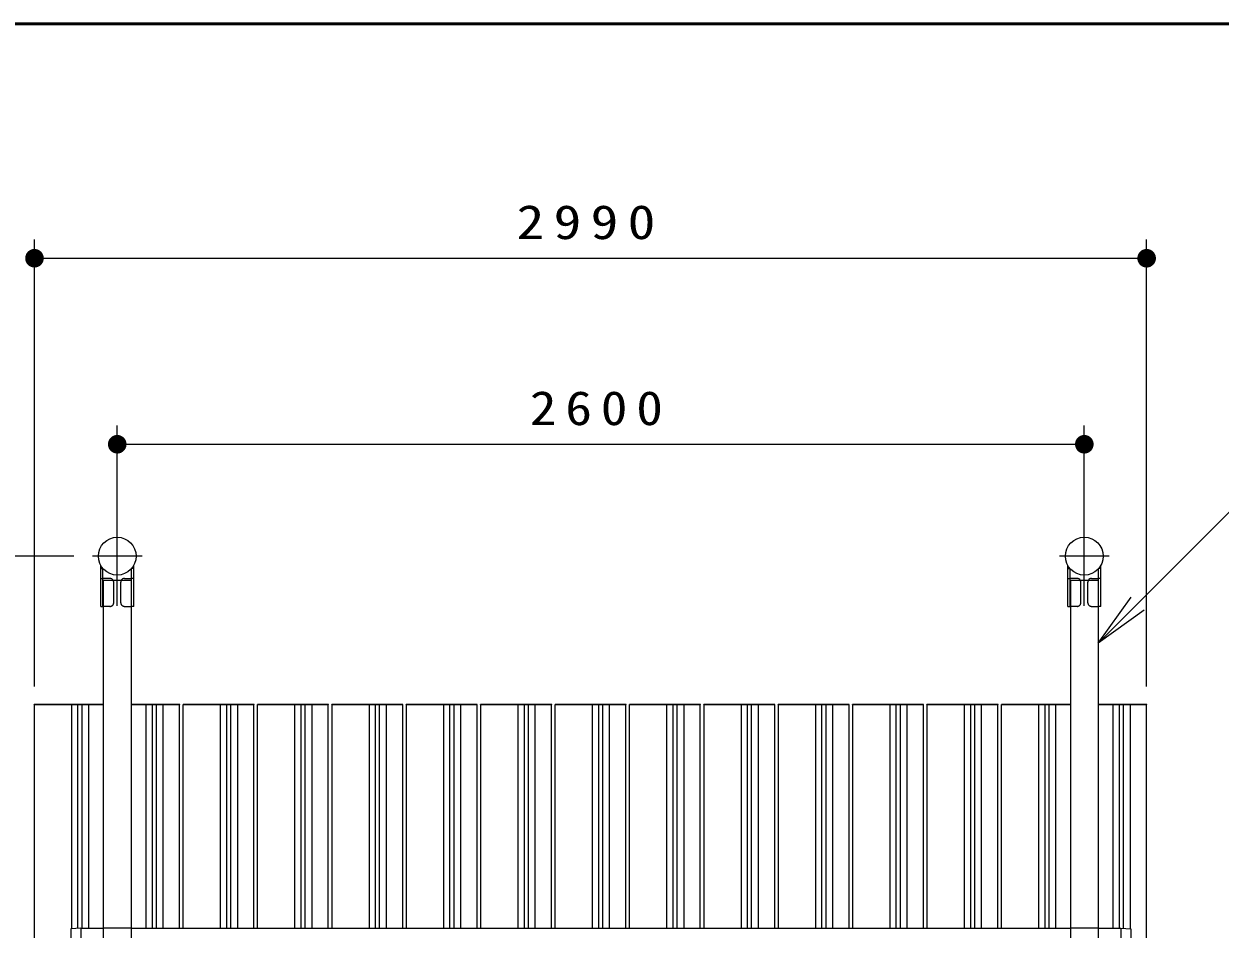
# Model space of a CAD drawing. Units: millimetres on the paper, with parts at other scales. Extents: x -385 to 0, y 0 to 267.
# Drawn here: x -323.7 to -259.4, y 218.3 to 267 of the extents above; entities that cross this region are included whole.
import ezdxf

# ---------------------------------------------------------------- set-up
doc = ezdxf.new("R2010")
doc.units = ezdxf.units.MM
doc.linetypes.add('USER1', pattern=[4.5, 2.5, -2])
doc.linetypes.add('USER2', pattern=[6, 3, -1, 1, -1])
doc.layers.add('LY_1', color=4, linetype='Continuous', lineweight=25)
doc.layers.add('LY_2', color=7, linetype='Continuous', lineweight=13)
doc.styles.add('ＭＳ ゴシック', font='')
doc.styles.get('ＭＳ ゴシック').set_extended_font_data('MS Gothic')

# ---------------------------------------------------------------- blocks, each defined once
blk = doc.blocks.new('filled_dot')
at = {"color": 0, "linetype": 'Continuous', "lineweight": -2, "const_width": 1.25}
blk.add_lwpolyline([(-0.625, 0, 1), (0.625, 0, 1)], format="xyb", close=True, dxfattribs=at)

msp = doc.modelspace()

# ---------------------------------------------------------------- linework, layer by layer
at = {"layer": 'LY_1', "color": 7, "lineweight": 13}
for p, q in [((-323.122, 231.387), (-323.122, 255.403)), ((-263.322, 231.387), (-263.322, 255.403)), ((-323.122, 254.403), (-263.322, 254.403)), ((-318.672, 235.724), (-318.672, 245.403)), ((-266.672, 235.724), (-266.672, 245.403)), ((-318.672, 244.403), (-266.672, 244.403)), ((-321.009, 238.387), (-334.222, 238.387)), ((-265.922, 233.715), (-264.154, 236.189)), ((-265.922, 233.715), (-263.801, 235.836)), ((-263.447, 235.482), (-265.922, 233.715))]:
    msp.add_line(p, q, dxfattribs=at)
at = {"layer": 'LY_1', "color": 2, "linetype": 'USER2', "lineweight": 13}
for p, q in [((-318.672, 236.85), (-318.672, 239.724)), ((-266.672, 236.85), (-266.672, 239.724)), ((-317.335, 238.387), (-320.009, 238.387)), ((-265.335, 238.387), (-268.009, 238.387))]:
    msp.add_line(p, q, dxfattribs=at)
at = {"layer": 'LY_1'}
for p, q in [((-319.562, 235.687), (-319.562, 237.897)), ((-319.562, 237.724), (-319.442, 237.724)), ((-319.442, 235.687), (-319.442, 237.724)), ((-317.902, 235.687), (-317.902, 237.724)), ((-317.782, 237.724), (-317.902, 237.724)), ((-317.782, 235.687), (-317.782, 237.897)), ((-267.562, 235.687), (-267.562, 237.897)), ((-267.562, 237.724), (-267.442, 237.724)), ((-267.442, 235.687), (-267.442, 237.724)), ((-265.902, 235.687), (-265.902, 237.724)), ((-265.782, 237.724), (-265.902, 237.724)), ((-265.782, 235.687), (-265.782, 237.897)), ((-319.062, 237.187), (-319.442, 237.187)), ((-318.282, 237.187), (-317.902, 237.187)), ((-267.062, 237.187), (-267.442, 237.187)), ((-266.282, 237.187), (-265.902, 237.187)), ((-319.562, 235.687), (-319.442, 235.687)), ((-317.782, 235.687), (-317.902, 235.687)), ((-267.562, 235.687), (-267.442, 235.687)), ((-265.782, 235.687), (-265.902, 235.687))]:
    msp.add_line(p, q, dxfattribs=at)
at = {"layer": 'LY_1', "linetype": 'USER1', "lineweight": 13}
for p, q in [((-319.562, 237.187), (-319.442, 237.187)), ((-318.862, 235.887), (-318.862, 236.987)), ((-318.482, 235.887), (-318.482, 236.987)), ((-317.782, 237.187), (-317.902, 237.187)), ((-267.562, 237.187), (-267.442, 237.187)), ((-266.862, 235.887), (-266.862, 236.987)), ((-266.482, 235.887), (-266.482, 236.987)), ((-265.782, 237.187), (-265.902, 237.187)), ((-319.062, 235.687), (-319.442, 235.687)), ((-318.282, 235.687), (-317.902, 235.687)), ((-267.062, 235.687), (-267.442, 235.687)), ((-266.282, 235.687), (-265.902, 235.687))]:
    msp.add_line(p, q, dxfattribs=at)
at = {"layer": 'LY_1', "color": 70}
for p, q in [((-319.422, 237.087), (-319.422, 205.387)), ((-317.922, 237.087), (-319.422, 237.087)), ((-317.922, 237.087), (-317.922, 205.387)), ((-267.422, 237.087), (-267.422, 205.387)), ((-265.922, 237.087), (-267.422, 237.087)), ((-265.922, 237.087), (-265.922, 205.387))]:
    msp.add_line(p, q, dxfattribs=at)
at = {"layer": 'LY_1', "color": 131}
for p, q in [((-319.422, 230.419), (-323.132, 230.419)), ((-323.132, 230.387), (-323.132, 230.419)), ((-319.422, 230.387), (-323.132, 230.387)), ((-323.122, 218.387), (-323.122, 230.387)), ((-315.312, 230.419), (-317.922, 230.419)), ((-315.312, 230.387), (-317.922, 230.387)), ((-315.322, 218.387), (-315.322, 230.387)), ((-315.312, 230.387), (-315.312, 230.419)), ((-311.312, 230.419), (-315.132, 230.419)), ((-315.132, 230.387), (-315.132, 230.419)), ((-311.312, 230.387), (-315.132, 230.387)), ((-315.122, 218.396), (-315.122, 230.387)), ((-311.322, 218.396), (-311.322, 230.387)), ((-311.312, 230.387), (-311.312, 230.419)), ((-307.312, 230.419), (-311.132, 230.419)), ((-311.132, 230.387), (-311.132, 230.419)), ((-307.312, 230.387), (-311.132, 230.387)), ((-311.122, 218.396), (-311.122, 230.387)), ((-307.322, 218.396), (-307.322, 230.387)), ((-307.312, 230.387), (-307.312, 230.419)), ((-303.312, 230.419), (-307.132, 230.419)), ((-307.132, 230.387), (-307.132, 230.419)), ((-303.312, 230.387), (-307.132, 230.387)), ((-307.122, 218.396), (-307.122, 230.387)), ((-303.322, 218.396), (-303.322, 230.387)), ((-303.312, 230.387), (-303.312, 230.419)), ((-299.312, 230.419), (-303.132, 230.419)), ((-303.132, 230.387), (-303.132, 230.419)), ((-299.312, 230.387), (-303.132, 230.387)), ((-303.122, 218.396), (-303.122, 230.387)), ((-299.322, 218.396), (-299.322, 230.387)), ((-299.312, 230.387), (-299.312, 230.419)), ((-295.312, 230.419), (-299.132, 230.419)), ((-299.132, 230.387), (-299.132, 230.419)), ((-295.312, 230.387), (-299.132, 230.387)), ((-299.122, 218.396), (-299.122, 230.387)), ((-295.322, 218.396), (-295.322, 230.387)), ((-295.312, 230.387), (-295.312, 230.419)), ((-291.312, 230.419), (-295.132, 230.419)), ((-295.132, 230.387), (-295.132, 230.419)), ((-291.312, 230.387), (-295.132, 230.387)), ((-295.122, 218.396), (-295.122, 230.387)), ((-291.322, 218.396), (-291.322, 230.387)), ((-291.312, 230.387), (-291.312, 230.419)), ((-287.312, 230.419), (-291.132, 230.419)), ((-291.132, 230.387), (-291.132, 230.419)), ((-287.312, 230.387), (-291.132, 230.387)), ((-291.122, 218.396), (-291.122, 230.387)), ((-287.322, 218.396), (-287.322, 230.387)), ((-287.312, 230.387), (-287.312, 230.419)), ((-283.312, 230.419), (-287.132, 230.419)), ((-287.132, 230.387), (-287.132, 230.419)), ((-283.312, 230.387), (-287.132, 230.387)), ((-287.122, 218.396), (-287.122, 230.387)), ((-283.322, 218.396), (-283.322, 230.387)), ((-283.312, 230.387), (-283.312, 230.419)), ((-279.312, 230.419), (-283.132, 230.419)), ((-283.132, 230.387), (-283.132, 230.419)), ((-279.312, 230.387), (-283.132, 230.387)), ((-283.122, 218.396), (-283.122, 230.387)), ((-279.322, 218.396), (-279.322, 230.387)), ((-279.312, 230.387), (-279.312, 230.419)), ((-275.312, 230.419), (-279.132, 230.419)), ((-279.132, 230.387), (-279.132, 230.419)), ((-275.312, 230.387), (-279.132, 230.387)), ((-279.122, 218.396), (-279.122, 230.387)), ((-275.322, 218.396), (-275.322, 230.387)), ((-275.312, 230.387), (-275.312, 230.419)), ((-271.312, 230.419), (-275.132, 230.419)), ((-275.132, 230.387), (-275.132, 230.419)), ((-271.312, 230.387), (-275.132, 230.387)), ((-275.122, 218.396), (-275.122, 230.387)), ((-271.322, 218.396), (-271.322, 230.387)), ((-271.312, 230.387), (-271.312, 230.419)), ((-267.422, 230.419), (-271.132, 230.419)), ((-271.132, 230.387), (-271.132, 230.419)), ((-267.422, 230.387), (-271.132, 230.387)), ((-271.122, 218.387), (-271.122, 230.387)), ((-263.312, 230.419), (-265.922, 230.419)), ((-263.312, 230.387), (-265.922, 230.387)), ((-263.322, 218.387), (-263.322, 230.387)), ((-263.312, 230.387), (-263.312, 230.419))]:
    msp.add_line(p, q, dxfattribs=at)
at = {"layer": 'LY_1', "color": 131, "lineweight": 13}
for p, q in [((-321.114, 218.387), (-321.114, 230.387)), ((-320.782, 218.387), (-320.782, 230.387)), ((-320.562, 218.387), (-320.562, 230.387)), ((-320.196, 218.387), (-320.196, 230.387)), ((-317.114, 218.387), (-317.114, 230.387)), ((-316.782, 218.387), (-316.782, 230.387)), ((-316.562, 218.387), (-316.562, 230.387)), ((-316.196, 218.387), (-316.196, 230.387)), ((-313.114, 218.396), (-313.114, 230.387)), ((-312.782, 218.396), (-312.782, 230.387)), ((-312.562, 218.396), (-312.562, 230.387)), ((-312.196, 218.396), (-312.196, 230.387)), ((-309.114, 218.396), (-309.114, 230.387)), ((-308.782, 218.396), (-308.782, 230.387)), ((-308.562, 218.396), (-308.562, 230.387)), ((-308.196, 218.396), (-308.196, 230.387)), ((-305.114, 218.396), (-305.114, 230.387)), ((-304.782, 218.396), (-304.782, 230.387)), ((-304.562, 218.396), (-304.562, 230.387)), ((-304.196, 218.396), (-304.196, 230.387)), ((-301.114, 218.396), (-301.114, 230.387)), ((-300.782, 218.396), (-300.782, 230.387)), ((-300.562, 218.396), (-300.562, 230.387)), ((-300.196, 218.396), (-300.196, 230.387)), ((-297.114, 218.396), (-297.114, 230.387)), ((-296.782, 218.396), (-296.782, 230.387)), ((-296.562, 218.396), (-296.562, 230.387)), ((-296.196, 218.396), (-296.196, 230.387)), ((-293.114, 218.396), (-293.114, 230.387)), ((-292.782, 218.396), (-292.782, 230.387)), ((-292.562, 218.396), (-292.562, 230.387)), ((-292.196, 218.396), (-292.196, 230.387)), ((-289.114, 218.396), (-289.114, 230.387)), ((-288.782, 218.396), (-288.782, 230.387)), ((-288.562, 218.396), (-288.562, 230.387)), ((-288.196, 218.396), (-288.196, 230.387)), ((-285.114, 218.396), (-285.114, 230.387)), ((-284.782, 218.396), (-284.782, 230.387)), ((-284.562, 218.396), (-284.562, 230.387)), ((-284.196, 218.396), (-284.196, 230.387)), ((-281.114, 218.396), (-281.114, 230.387)), ((-280.782, 218.396), (-280.782, 230.387)), ((-280.562, 218.396), (-280.562, 230.387)), ((-280.196, 218.396), (-280.196, 230.387)), ((-277.114, 218.396), (-277.114, 230.387)), ((-276.782, 218.396), (-276.782, 230.387)), ((-276.562, 218.396), (-276.562, 230.387)), ((-276.196, 218.396), (-276.196, 230.387)), ((-273.114, 218.396), (-273.114, 230.387)), ((-272.782, 218.396), (-272.782, 230.387)), ((-272.562, 218.396), (-272.562, 230.387)), ((-272.196, 218.396), (-272.196, 230.387)), ((-269.114, 218.387), (-269.114, 230.387)), ((-268.782, 218.387), (-268.782, 230.387)), ((-268.562, 218.387), (-268.562, 230.387)), ((-268.196, 218.387), (-268.196, 230.387)), ((-265.114, 218.387), (-265.114, 230.387)), ((-264.782, 218.387), (-264.782, 230.387)), ((-264.562, 218.387), (-264.562, 230.387)), ((-264.196, 218.387), (-264.196, 230.387))]:
    msp.add_line(p, q, dxfattribs=at)
at = {"layer": 'LY_1', "color": 7}
for p, q in [((-323.122, 217.357), (-323.122, 218.396)), ((-263.322, 217.357), (-263.322, 218.396))]:
    msp.add_line(p, q, dxfattribs=at)
at = {"layer": 'LY_1', "color": 190}
for p, q in [((-320.636, 218.396), (-321.172, 218.356)), ((-321.172, 218.356), (-321.172, 217.357)), ((-320.636, 218.396), (-320.636, 217.397)), ((-320.636, 218.396), (-319.422, 218.396)), ((-317.922, 218.396), (-267.422, 218.396)), ((-265.922, 218.396), (-264.708, 218.396)), ((-264.708, 218.396), (-264.708, 217.397)), ((-264.708, 218.396), (-264.172, 218.356)), ((-264.172, 218.356), (-264.172, 217.357))]:
    msp.add_line(p, q, dxfattribs=at)
at = {"layer": 'LY_1', "color": 190, "linetype": 'USER1', "lineweight": 13}
for p, q in [((-317.922, 218.387), (-319.422, 218.387)), ((-265.922, 218.387), (-267.422, 218.387))]:
    msp.add_line(p, q, dxfattribs=at)
at = {"layer": 'LY_1', "color": 7, "lineweight": 13}
msp.add_lwpolyline([(-265.922, 233.715), (-257.449, 242.188), (-219.232, 242.188)], dxfattribs=at)
at = {"layer": 'LY_1'}
for centre in [(-318.672, 238.387), (-266.672, 238.387)]:
    msp.add_circle(centre, 1.016, dxfattribs=at)
for centre, start, end in [((-319.062, 236.987), 30, 90), ((-318.282, 236.987), 90, 150), ((-267.062, 236.987), 30, 90), ((-266.282, 236.987), 90, 150)]:
    msp.add_arc(centre, 0.2, start, end, dxfattribs=at)
at = {"layer": 'LY_1', "linetype": 'USER1', "lineweight": 13}
for centre, start, end in [((-319.062, 236.987), 0, 30), ((-318.282, 236.987), 150, 180), ((-267.062, 236.987), 0, 30), ((-266.282, 236.987), 150, 180), ((-319.062, 235.887), 270, 0), ((-318.282, 235.887), 180, 270), ((-267.062, 235.887), 270, 0), ((-266.282, 235.887), 180, 270)]:
    msp.add_arc(centre, 0.2, start, end, dxfattribs=at)
at = {"layer": 'LY_2', "lineweight": 50}
msp.add_line((0, 267), (-385, 267), dxfattribs=at)

# ---------------------------------------------------------------- block references
at = {"layer": 'LY_1', "color": 7, "lineweight": 13, "xscale": 0.4, "yscale": 0.4}
for p in [(-323.122, 254.403), (-318.672, 244.403)]:
    msp.add_blockref('filled_dot', p, dxfattribs=at)
at = {"layer": 'LY_1', "color": 7, "lineweight": 13, "xscale": 0.4, "yscale": 0.4, "rotation": 180}
for p in [(-263.322, 254.403), (-266.672, 244.403)]:
    msp.add_blockref('filled_dot', p, dxfattribs=at)

# ---------------------------------------------------------------- texts
at = {"layer": 'LY_1', "color": 7, "char_height": 1.833, "attachment_point": 8, "style": 'ＭＳ ゴシック'}
for s, insert in [('\\T1.33;\\W1.2;2990', (-293.222, 255.403)), ('\\T1.33;\\W1.15;2600', (-292.672, 245.403))]:
    msp.add_mtext(s, dxfattribs=dict(at, insert=insert))

doc.saveas('drawing.dxf')
